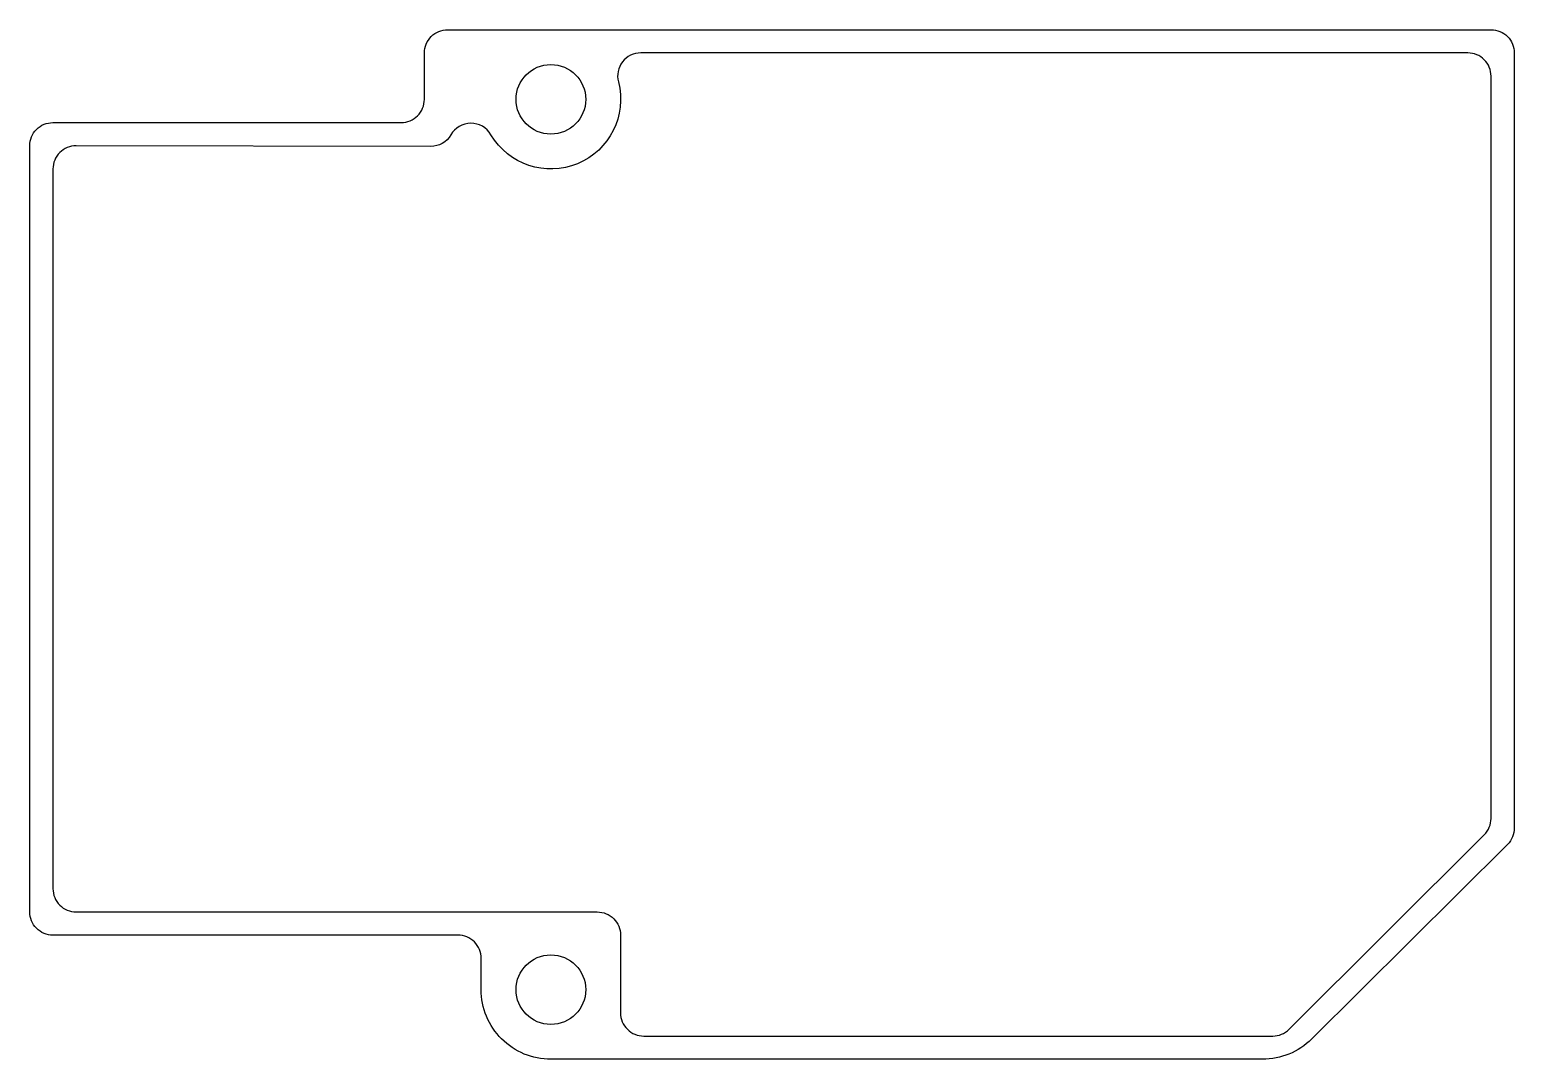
# Model space of a CAD drawing. Header units: inches. Extents: x 0 to 63.9, y 0 to 44.3.
import ezdxf

# ---------------------------------------------------------------- set-up
doc = ezdxf.new("R2010")
doc.units = ezdxf.units.IN
doc.header["$MEASUREMENT"] = 0
doc.layers.add('基板', color=4, linetype='Continuous')
doc.layers.add('穴', color=3, linetype='Continuous')

msp = doc.modelspace()

# ---------------------------------------------------------------- linework, layer by layer
msp.add_lwpolyline([(18.134, 39.819, -0.268242), (17.267, 39.32), (2, 39.349, 0.414214), (1, 38.349), (1, 7.349, 0.414214), (2, 6.349), (24.446, 6.349, -0.414214), (25.446, 5.349), (25.446, 3), (25.446, 2, 0.414214), (26.446, 1), (53.533, 1, 0.198508), (54.239, 1.292), (62.643, 9.67, 0.199317), (62.937, 10.378), (62.937, 42.349, 0.414214), (61.937, 43.349), (26.319, 43.349, 0.490314), (25.351, 42.099, -0.869102), (19.862, 39.826, 0.57417)], format="xyb", close=True)
at = {"layer": '基板'}
msp.add_lwpolyline([(19.446, 4.349, 0.414214), (18.446, 5.349), (1, 5.349, -0.414214), (0, 6.349), (0, 39.349, -0.414214), (1, 40.349), (16, 40.349, 0.414214), (17, 41.349), (17, 43.349, -0.414214), (18, 44.349), (22.446, 44.349), (62.937, 44.349, -0.414214), (63.937, 43.349), (63.937, 9.963, -0.199776), (63.642, 9.253), (55.204, 0.872, -0.19805), (53.09, 0), (22.446, 0, -0.414214), (19.446, 3), (19.446, 4.349)], format="xyb", dxfattribs=at)
at = {"layer": '穴'}
for centre in [(22.446, 41.349), (22.446, 3)]:
    msp.add_circle(centre, 1.5, dxfattribs=at)

doc.saveas('drawing.dxf')
